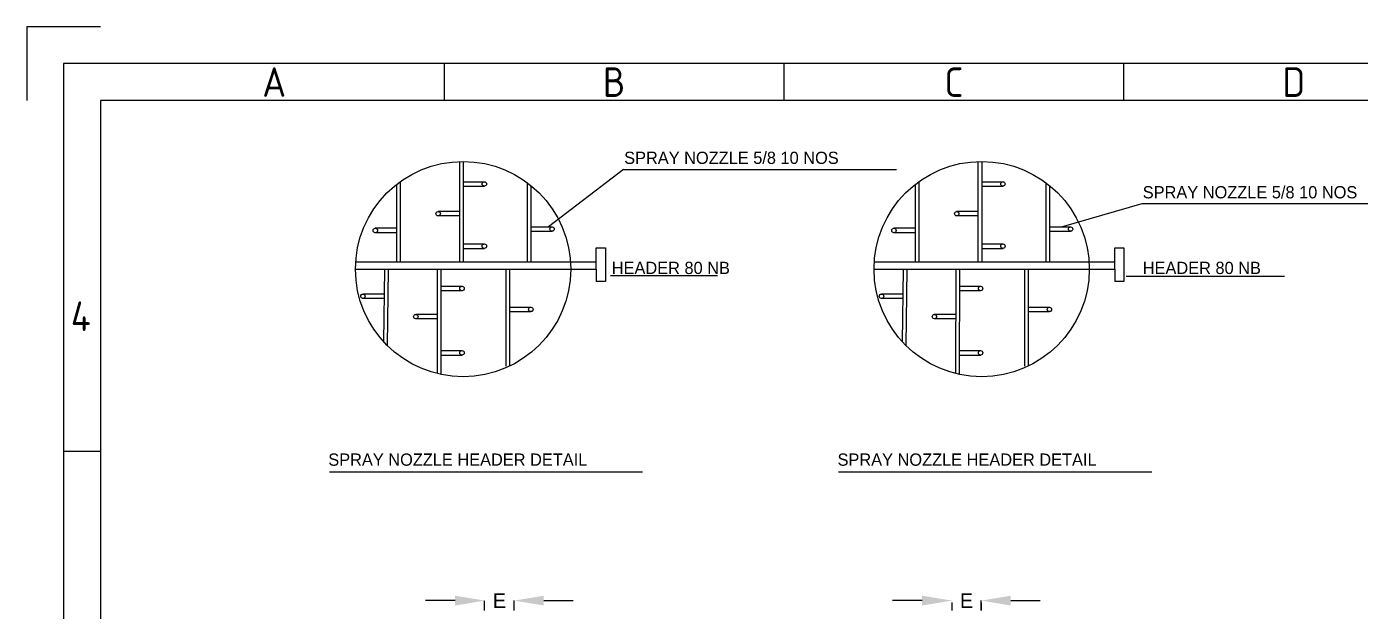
# Model space of a CAD drawing. Header units: inches. Extents: x -36349 to 130474, y -1458 to 49216.
# Drawn here: x 26691 to 35734, y 6702 to 10666 of the extents above; entities that cross this region are included whole.
import ezdxf
from ezdxf.enums import TextEntityAlignment as Align

# ---------------------------------------------------------------- set-up
doc = ezdxf.new("R2010")
doc.units = ezdxf.units.IN
doc.header["$MEASUREMENT"] = 0
doc.layers.add('BORDER', color=7, linetype='Continuous')
doc.layers.add('EQTXT', color=6, linetype='Continuous')
doc.styles.add('ISOCP', font='isocp.shx')
doc.dimstyles.get("Standard").update_dxf_attribs({"dimtxt": 80, "dimasz": 50, "dimexe": 0.18, "dimexo": 40, "dimgap": 0.09, "dimtad": 0, "dimtih": 1, "dimtoh": 1, "dimdec": 0, "dimzin": 0, "dimdsep": 46, "dimtxsty": 'Standard', "dimcen": 0.09, "dimclrd": 6, "dimclre": 6, "dimclrt": 5, "dimadec": 0, "dimazin": 0, "dimtfac": 1, "dimtdec": 0, "dimtofl": 0, "dimtmove": 0, "dimatfit": 3, "dimfxl": 1, "dimtolj": 1, "dimtzin": 0, "dimarcsym": 0})

# ---------------------------------------------------------------- blocks, each defined once
blk = doc.blocks.new('*D114')
at = {"layer": 'Defpoints', "color": 0, "linetype": 'ByBlock', "transparency": 16777216}
for p in [(29796, 6772.4), (29997.2, 6774.7), (29997.2, 6772.4)]:
    blk.add_point(p, dxfattribs=at)
at = {"layer": 'EQTXT', "color": 6, "lineweight": -2, "transparency": 16777216}
for p, q in [((29596, 6774.7), (29396, 6774.7)), ((29796, 6774.7), (29796, 6774.9)), ((29997.2, 6774.7), (29997.2, 6774.9)), ((30197.2, 6774.7), (30397.2, 6774.7))]:
    blk.add_line(p, q, dxfattribs=at)
at = {"layer": 'EQTXT', "color": 6, "linetype": 'ByBlock', "transparency": 16777216}
for points in [[(29596, 6808.1), (29596, 6741.4), (29796, 6774.7)], [(30197.2, 6808.1), (30197.2, 6741.4), (29997.2, 6774.7)]]:
    blk.add_solid(points, dxfattribs=at)
at = {"layer": 'EQTXT', "color": 7, "linetype": 'ByBlock', "transparency": 16777216, "insert": (29896.6, 6774.7), "char_height": 100, "attachment_point": 5}
blk.add_mtext('\\A1;E', dxfattribs=at)
blk = doc.blocks.new('*D115')
at = {"layer": 'Defpoints', "color": 0, "linetype": 'ByBlock', "transparency": 16777216}
for p in [(32962.6, 6772.4), (33163.9, 6774.7), (33163.9, 6772.4)]:
    blk.add_point(p, dxfattribs=at)
at = {"layer": 'EQTXT', "color": 6, "lineweight": -2, "transparency": 16777216}
for p, q in [((32762.6, 6774.7), (32562.6, 6774.7)), ((32962.6, 6774.7), (32962.6, 6774.9)), ((33163.9, 6774.7), (33163.9, 6774.9)), ((33363.9, 6774.7), (33563.9, 6774.7))]:
    blk.add_line(p, q, dxfattribs=at)
at = {"layer": 'EQTXT', "color": 6, "linetype": 'ByBlock', "transparency": 16777216}
for points in [[(32762.6, 6808.1), (32762.6, 6741.4), (32962.6, 6774.7)], [(33363.9, 6808.1), (33363.9, 6741.4), (33163.9, 6774.7)]]:
    blk.add_solid(points, dxfattribs=at)
at = {"layer": 'EQTXT', "color": 7, "linetype": 'ByBlock', "transparency": 16777216, "insert": (33063.2, 6774.7), "char_height": 100, "attachment_point": 5}
blk.add_mtext('\\A1;E', dxfattribs=at)

msp = doc.modelspace()

# ---------------------------------------------------------------- linework, layer by layer
at = {"layer": 'BORDER', "color": 0}
for p, q in [((26691, 10665.7), (26691, 10164.7)), ((27192, 10665.7), (26691, 10665.7)), ((29521.5, 10415.2), (29521.5, 10164.7)), ((31826, 10415.2), (31826, 10164.7)), ((34130.5, 10164.7), (34130.5, 10415.2)), ((27192, 7785.1), (26941.5, 7785.1))]:
    msp.add_line(p, q, dxfattribs=at)
for points in [[(41319.5, 395.7), (41319.5, 10415.2), (26941.5, 10415.2), (26941.5, 395.7)], [(41069, 646.2), (41069, 10164.7), (27192, 10164.7), (27192, 646.2)]]:
    msp.add_lwpolyline(points, close=True, dxfattribs=at)
at = {"layer": 'EQTXT', "color": 7, "linetype": 'ByBlock'}
for p, q in [((29625, 9751.9), (29625, 9072.3)), ((29650, 9751.9), (29650, 9072.3)), ((30737.5, 9696.5), (30228.7, 9308.2)), ((30737.5, 9696.5), (31936.8, 9696.5)), ((31936.8, 9696.5), (32589.5, 9696.5)), ((33141.3, 9751.9), (33141.3, 9072.3)), ((33166.3, 9751.9), (33166.3, 9072.3)), ((29199, 9595.9), (29199, 9072.3)), ((29224, 9614.7), (29224, 9072.3)), ((29650, 9614.2), (29794.1, 9614.2)), ((30084.1, 9608.8), (30084.1, 9072.3)), ((30109.1, 9589.4), (30109.1, 9072.3)), ((32715.3, 9595.9), (32715.3, 9072.3)), ((32740.3, 9614.7), (32740.3, 9072.3)), ((33166.3, 9614.2), (33310.4, 9614.2)), ((33600.4, 9608.8), (33600.4, 9072.3)), ((33625.4, 9589.4), (33625.4, 9072.3)), ((29650, 9584.7), (29795, 9584.7)), ((33166.3, 9584.7), (33311.3, 9584.7)), ((29625, 9412.3), (29480.1, 9412.3)), ((33141.3, 9412.3), (32996.4, 9412.3)), ((33708.5, 9308.2), (34253.8, 9465.9)), ((34253.8, 9465.9), (36043.4, 9465.9)), ((29625, 9382.7), (29480.9, 9382.7)), ((33141.3, 9382.7), (32997.2, 9382.7)), ((29199, 9298.7), (29054.1, 9298.7)), ((29199, 9269.1), (29054.9, 9269.1)), ((30109.1, 9308.2), (30253.2, 9308.2)), ((30109.1, 9278.7), (30254, 9278.7)), ((32715.3, 9298.7), (32570.4, 9298.7)), ((32715.3, 9269.1), (32571.2, 9269.1)), ((33625.4, 9308.2), (33769.5, 9308.2)), ((33625.4, 9278.7), (33770.3, 9278.7)), ((29650, 9192.4), (29794.1, 9192.4)), ((29650, 9162.8), (29795, 9162.8)), ((30552.1, 9165.7), (30614.6, 9165.7)), ((30552.1, 9022.3), (30552.1, 9165.7)), ((30614.6, 9165.7), (30614.6, 8938.1)), ((33166.3, 9192.4), (33310.4, 9192.4)), ((33166.3, 9162.8), (33311.3, 9162.8)), ((34068.4, 9165.7), (34130.9, 9165.7)), ((34068.4, 9022.3), (34068.4, 9165.7)), ((34130.9, 9165.7), (34130.9, 8938.1)), ((28920.3, 9072.3), (30379.7, 9072.3)), ((30378, 9072.3), (30550.3, 9072.3)), ((30550.3, 9072.3), (30552.1, 9072.3)), ((32436.7, 9072.3), (33896, 9072.3)), ((33894.3, 9072.3), (34066.6, 9072.3)), ((34066.6, 9072.3), (34068.4, 9072.3)), ((28920.3, 9022.3), (30379.7, 9022.3)), ((29117.1, 9022.6), (29111.5, 8529.9)), ((29142.1, 9022.3), (29136.2, 8504.2)), ((29473.8, 9022.3), (29473.4, 8314.3)), ((29498.8, 9022.3), (29498.4, 8308.5)), ((29939.9, 9022.2), (29940.8, 8364.5)), ((29964.9, 9022.3), (29965.8, 8364.5)), ((30379.7, 9022.3), (30552.1, 9022.3)), ((30552.1, 9022.3), (30552.1, 8939.9)), ((30649, 8978.3), (31374.1, 8978.3)), ((32436.7, 9022.3), (33896, 9022.3)), ((32633.4, 9022.6), (32627.8, 8529.9)), ((32658.4, 9022.3), (32652.5, 8504.2)), ((32990.1, 9022.3), (32989.7, 8314.3)), ((33015.1, 9022.3), (33014.7, 8308.5)), ((33456.2, 9022.2), (33457.1, 8364.5)), ((33481.2, 9022.3), (33482.1, 8364.5)), ((33896, 9022.3), (34068.4, 9022.3)), ((34068.4, 9022.3), (34068.4, 8939.9)), ((34145.6, 8973.8), (34605.6, 8973.8)), ((34605.6, 8973.8), (35219.8, 8973.8)), ((29498.7, 8905.6), (29642.8, 8905.6)), ((29498.7, 8876), (29643.6, 8876)), ((30552.1, 8939.9), (30552.1, 8938.1)), ((30614.6, 8938.1), (30552.1, 8938.1)), ((33015, 8905.6), (33159.1, 8905.6)), ((33015, 8876), (33160, 8876)), ((34068.4, 8939.9), (34068.4, 8938.1)), ((34130.9, 8938.1), (34068.4, 8938.1)), ((29114.9, 8853.1), (28969.9, 8853.1)), ((29114.9, 8823.6), (28970.8, 8823.6)), ((32631.2, 8853.1), (32486.2, 8853.1)), ((32631.2, 8823.6), (32487.1, 8823.6)), ((29473.6, 8715.1), (29328.7, 8715.1)), ((29473.6, 8685.5), (29329.5, 8685.5)), ((29965.3, 8763.4), (30109.4, 8763.4)), ((29965.3, 8733.8), (30110.3, 8733.8)), ((32989.9, 8715.1), (32845, 8715.1)), ((32989.9, 8685.5), (32845.8, 8685.5)), ((33481.6, 8763.4), (33625.7, 8763.4)), ((33481.6, 8733.8), (33626.6, 8733.8)), ((29498.5, 8469.3), (29642.6, 8469.3)), ((29498.5, 8439.7), (29643.4, 8439.7)), ((33014.8, 8469.3), (33158.9, 8469.3)), ((33014.8, 8439.7), (33159.8, 8439.7)), ((28743.3, 7646.9), (30867, 7646.9)), ((32196.2, 7646.9), (34319.9, 7646.9)), ((29796, 6708.5), (29796, 6772.4)), ((29997.2, 6708.5), (29997.2, 6774.7)), ((32964.3, 6762.5), (32964.3, 6708.3)), ((33163.9, 6708.5), (33163.9, 6774.7)), ((33164.6, 6708.6), (33164.6, 6760.7))]:
    msp.add_line(p, q, dxfattribs=at)
for centre, radius in [((29650, 9022.3), 729.7), ((33166.3, 9022.3), 729.7), ((29794.1, 9599.5), 14.9), ((33310.4, 9599.5), 14.9), ((29480.9, 9397.5), 14.9), ((32997.2, 9397.5), 14.9), ((29054.9, 9283.9), 14.9), ((30253.2, 9293.4), 14.9), ((32571.2, 9283.9), 14.9), ((33769.5, 9293.4), 14.9), ((29794.1, 9177.6), 14.9), ((33310.4, 9177.6), 14.9), ((29642.8, 8890.8), 14.9), ((33159.1, 8890.8), 14.9), ((28970.8, 8838.3), 14.9), ((32487.1, 8838.3), 14.9), ((29329.5, 8700.3), 14.9), ((30109.4, 8748.6), 14.9), ((32845.8, 8700.3), 14.9), ((33625.7, 8748.6), 14.9), ((29642.6, 8454.5), 14.9), ((33158.9, 8454.5), 14.9)]:
    msp.add_circle(centre, radius, dxfattribs=at)

# ---------------------------------------------------------------- texts
at = {"char_height": 82.944, "attachment_point": 1}
for s, insert in [('\\A1;SPRAY NOZZLE 5/8 10 NOS', (30742.2, 9818.1)), ('\\A1;SPRAY NOZZLE 5/8 10 NOS', (34258.5, 9584.7)), ('\\A1;HEADER 80 NB', (30658.1, 9071.8)), ('\\A1;HEADER 80 NB', (34258.5, 9071.8)), ('\\A1;SPRAY NOZZLE HEADER DETAIL', (28736.1, 7772.1)), ('\\A1;SPRAY NOZZLE HEADER DETAIL', (32189, 7772.1))]:
    msp.add_mtext(s, dxfattribs=dict(at, insert=insert))
at = {"layer": 'BORDER', "color": 0, "style": 'ISOCP'}
for s, p in [('A', (28369.3, 10290)), ('B', (30673.8, 10290)), ('C', (32978.2, 10290)), ('D', (35282.7, 10290)), ('4', (27058, 8702.9))]:
    msp.add_text(s, height=200.4, dxfattribs=at).set_placement(p, align=Align.MIDDLE)

# ---------------------------------------------------------------- dimensions: what is measured, and where the dimension line sits
at = {"layer": 'EQTXT', "color": 7, "linetype": 'ByBlock'}
for base, p1, p2, picture, middle in [((29997.2, 6774.7), (29796, 6772.4), (29997.2, 6772.4), '*D114', (29896.6, 6774.7)), ((33163.9, 6774.7), (32962.6, 6772.4), (33163.9, 6772.4), '*D115', (33063.2, 6774.7))]:
    dim = msp.add_linear_dim(base=base, p1=p1, p2=p2, text='E', dimstyle='Standard', override={"dimtxt": 100, "dimasz": 200, "dimclrt": 7, "dimfxlon": 1, "dimtfillclr": 256, "dimarcsym": 1}, dxfattribs=at)
    dim.commit()
    dim.dimension.update_dxf_attribs({"geometry": picture, "text_midpoint": middle})

doc.saveas('drawing.dxf')
